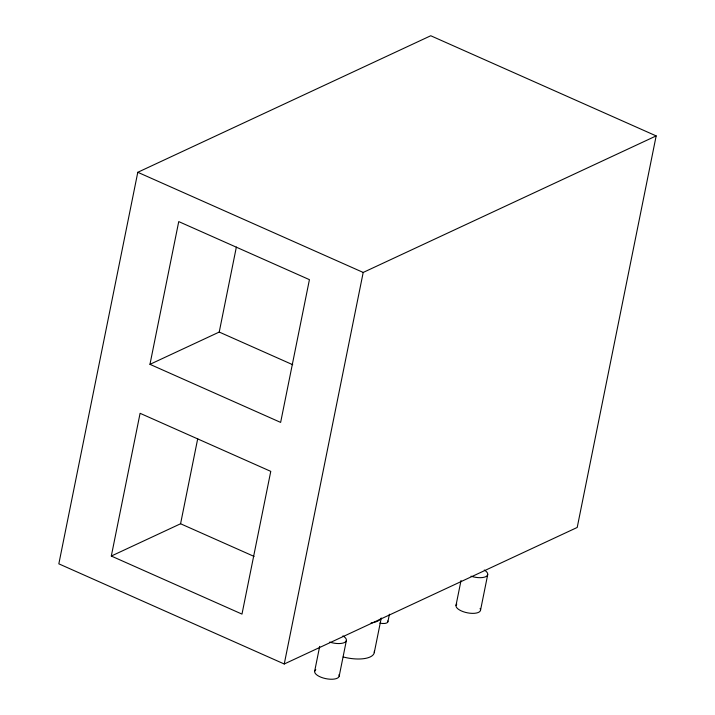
<?xml version="1.0" encoding="UTF-8"?>
<svg xmlns="http://www.w3.org/2000/svg" width="715" height="715" viewBox="0 0 715 715"><rect width="100%" height="100%" fill="white"/><g stroke="black" fill="none" stroke-linecap="round" stroke-linejoin="round"><path stroke-width="1.07" d="M137.789 172.288L58.836 563.84L284.248 663.994L577.211 527.456L656.164 135.904L430.752 35.75L137.789 172.288L363.202 272.442L656.164 135.904M111.308 556.047L140.086 413.306L270.77 471.364L241.983 614.105L111.308 556.047L180.573 523.764L254.075 556.422M149.962 364.337L178.741 221.596L309.425 279.654L280.637 422.404L149.962 364.337L219.228 332.055L292.73 364.721M180.573 523.764L197.706 438.769M219.228 332.055L236.361 247.068M284.248 663.994L363.202 272.442M314.663 671.251L319.677 646.378M339.187 676.158L346.382 640.47M374.276 652.598L381.256 617.992M387.896 621.782L389.425 614.212M456 605.382L461.023 580.509M480.525 610.279L487.719 574.601M380.889 618.386A25.883 10.484 11.4 0 1 371.076 622.962M484.27 570.025A12.504 5.068 11.4 0 1 485.717 576.701A12.504 5.068 11.4 0 1 471.015 576.201M342.923 635.894A12.504 5.068 11.4 0 1 344.38 642.579A12.504 5.068 11.4 0 1 329.669 642.079M338.973 674.692A12.504 5.068 11.4 0 1 325.45 678.571A12.504 5.068 11.4 0 1 315.807 669.642M480.105 608.429A12.504 5.068 11.4 0 1 467.664 612.871A12.504 5.068 11.4 0 1 456.796 604.05M387.771 620.951A7.087 2.869 11.4 0 1 379.862 623.096M374.311 651.15A25.883 10.484 11.4 0 1 343.164 656.951"/></g></svg>
